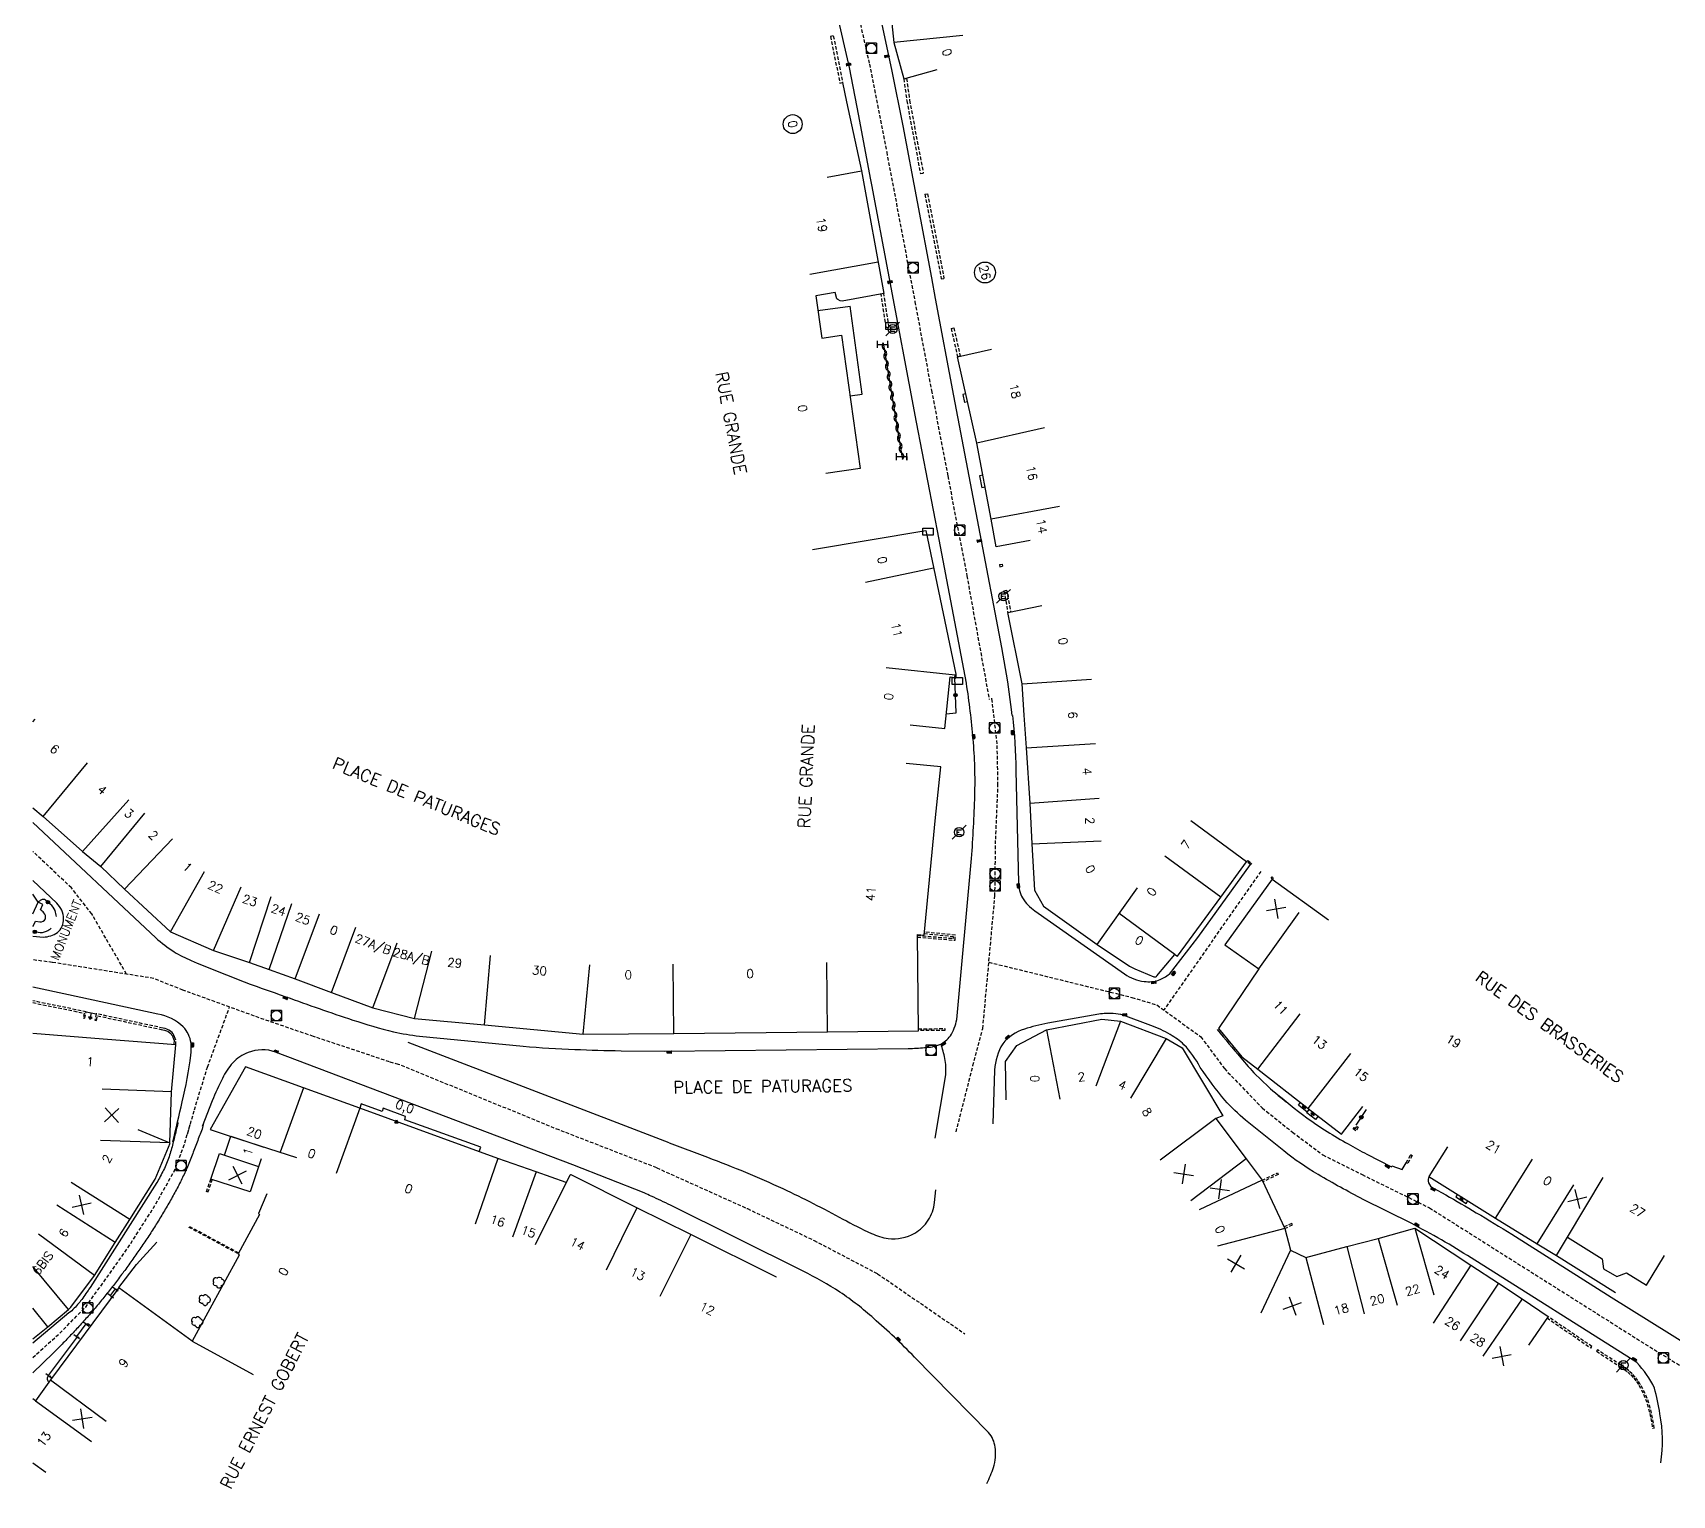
# Model space of a CAD drawing. Header units: millimetres. Extents: x 114000 to 115000, y 122000 to 123000.
# Drawn here: x 114000 to 114236, y 122546.6 to 122757.1 of the extents above; entities that cross this region are included whole.
import ezdxf
from ezdxf.enums import TextEntityAlignment as Align

# ---------------------------------------------------------------- set-up
doc = ezdxf.new("R2010")
doc.units = ezdxf.units.MM
doc.linetypes.add('DASHED', pattern=[0.75, 0.5, -0.25])
doc.layers.get('0').update_dxf_attribs({"linetype": 'CONTINUOUS'})
for name, color, linetype in [('W0001', 6, 'DASHED'), ('W0008', 7, 'CONTINUOUS'), ('W0017', 7, 'CONTINUOUS'), ('W0100', 7, 'CONTINUOUS'), ('W0105', 7, 'CONTINUOUS'), ('W0112', 1, 'DASHED'), ('W0300', 7, 'CONTINUOUS'), ('W0310', 3, 'CONTINUOUS'), ('W0322', 7, 'CONTINUOUS'), ('W0334', 7, 'CONTINUOUS'), ('W0400', 7, 'CONTINUOUS'), ('W0420', 7, 'CONTINUOUS'), ('W0471', 7, 'CONTINUOUS'), ('W0851', 7, 'CONTINUOUS'), ('W0984', 7, 'CONTINUOUS'), ('W0989', 7, 'CONTINUOUS'), ('W0991', 7, 'CONTINUOUS'), ('W1102', 7, 'CONTINUOUS'), ('W1471', 7, 'CONTINUOUS'), ('W1474', 7, 'CONTINUOUS')]:
    doc.layers.add(name, color=color, linetype=linetype)
doc.styles.get("Standard").update_dxf_attribs({"font": 'romans.shx', "width": 0.85})

# ---------------------------------------------------------------- blocks, each defined once
blk = doc.blocks.new('t310o')
at = {"color": 0, "linetype": 'Continuous'}
for centre, start, end in [((-0.5, 0.38), 216.8699, 323.1304), ((0.5, -0.37), 36.8699, 143.1303)]:
    blk.add_arc(centre, 0.625, start, end, dxfattribs=at)
blk = doc.blocks.new('t991o')
at = {"color": 0, "linetype": 'Continuous'}
for p, q in [((-1, 1), (1, -1)), ((-1, -1), (1, 1))]:
    blk.add_line(p, q, dxfattribs=at)
blk = doc.blocks.new('t322o')
at = {"color": 0, "linetype": 'Continuous'}
for radius in [0.25, 0.15]:
    blk.add_circle((0, 0), radius, dxfattribs=at)
blk = doc.blocks.new('T400')
for p, q in [((-0.15, 0.3), (0.15, 0.3)), ((-0.15, -0.25), (-0.15, 0.3)), ((-0.15, 0.15), (0.15, 0.15)), ((-0.15, 0), (0.15, 0)), ((0.15, 0.3), (0.15, -0.25)), ((-0.15, -0.15), (0.15, -0.15)), ((-0.15, -0.25), (-0.15, -0.3)), ((-0.15, -0.3), (0.15, -0.3)), ((0.15, -0.3), (0.15, -0.25))]:
    blk.add_line(p, q)
blk = doc.blocks.new('T420')
for p, q in [((0.75, 0.75), (-0.75, 0.75)), ((-0.75, 0.75), (-0.75, -0.75)), ((0.75, 0.75), (0.75, -0.75)), ((0.75, -0.75), (-0.75, -0.75))]:
    blk.add_line(p, q)
blk.add_ellipse((0, 0), major_axis=(-0.53, 0.53), ratio=1, start_param=3.926991, end_param=10.210176)
blk = doc.blocks.new('T471')
for p, q in [((-0.333334, 0.333334), (-0.333334, -0.333334)), ((-0.333334, 0.333334), (0.333334, 0.333334)), ((-0.333334, 0), (0, 0)), ((0.500001, 0.500001), (1.000002, 1.000002)), ((-0.500001, -0.500001), (-1.000002, -1.000002)), ((-0.333334, -0.333334), (0.333334, -0.333334))]:
    blk.add_line(p, q)
blk.add_ellipse((0, 0), major_axis=(0.471405, 0.471405), ratio=1, start_param=5.4977871438, end_param=11.780972451)
blk = doc.blocks.new('T851')
for p, q in [((-0.25, -0.15), (0, 0.32)), ((0, 0.32), (0.25, -0.15)), ((-0.25, -0.15), (0.25, -0.15))]:
    blk.add_line(p, q)
for major_axis in [(-0.106, 0.106), (-0.0354, 0.0354), (-0.0236, 0.0236)]:
    blk.add_ellipse((0, 0), major_axis=major_axis, ratio=1, start_param=3.926991, end_param=10.210176)
blk = doc.blocks.new('T1471')
at = {"color": 0, "linetype": 'Continuous', "flags": 128}
blk.add_lwpolyline([(-0.75, -0.5), (-0.75, 0.5), (0.75, 0.5), (0.75, -0.5), (-0.75, -0.5)], dxfattribs=at)
blk = doc.blocks.new('t105o')
for p, q in [((-0.5, 0), (0.5, 0)), ((0.5, 0), (0.2, 0.1)), ((0.5, 0), (0.2, -0.1))]:
    blk.add_line(p, q)
blk = doc.blocks.new('T300')
for p, q in [((-0.8, 0.51), (-0.86, 0.34)), ((-0.86, 0.34), (-0.86, 0.17)), ((-0.86, 0.17), (-0.74, 0.06)), ((-0.69, 0.63), (-0.8, 0.51)), ((-0.8, -0.06), (-0.74, 0.06)), ((-0.74, 0.06), (-0.69, 0.11)), ((-0.57, 0.69), (-0.69, 0.63)), ((-0.46, 0.69), (-0.57, 0.69)), ((-0.29, 0.63), (-0.46, 0.69)), ((-0.29, 0.63), (-0.17, 0.74)), ((-0.23, 0.57), (-0.29, 0.63)), ((-0.17, 0.74), (-0.06, 0.8)), ((-0.06, 0.8), (0.06, 0.8)), ((0.06, 0.8), (0.23, 0.74)), ((0.23, 0.74), (0.34, 0.63)), ((0.34, 0.63), (0.4, 0.51)), ((0.46, 0.46), (0.34, 0.46)), ((0.4, 0.51), (0.4, 0.46)), ((0.57, 0.4), (0.46, 0.46)), ((0.57, 0.4), (0.69, 0.29)), ((0.69, 0.29), (0.74, 0.17)), ((0.74, 0.06), (0.69, -0.17)), ((0.74, 0.17), (0.74, 0.06)), ((-0.8, -0.17), (-0.8, -0.06)), ((-0.8, -0.23), (-0.8, -0.17)), ((-0.74, -0.34), (-0.8, -0.23)), ((-0.69, -0.4), (-0.74, -0.34)), ((-0.51, -0.46), (-0.69, -0.4)), ((-0.4, -0.46), (-0.51, -0.46)), ((-0.4, -0.46), (-0.34, -0.46)), ((-0.34, -0.46), (-0.34, -0.4)), ((-0.34, -0.51), (-0.34, -0.46)), ((-0.29, -0.63), (-0.34, -0.51)), ((-0.17, -0.74), (-0.29, -0.63)), ((-0.06, -0.8), (-0.17, -0.74)), ((0.06, -0.8), (-0.06, -0.8)), ((0.17, -0.74), (0.06, -0.8)), ((0.23, -0.69), (0.17, -0.74)), ((0.29, -0.46), (0.23, -0.46)), ((0.29, -0.63), (0.23, -0.69)), ((0.46, -0.4), (0.29, -0.46)), ((0.34, -0.51), (0.29, -0.63)), ((0.34, -0.51), (0.34, -0.46)), ((0.57, -0.34), (0.46, -0.4)), ((0.63, -0.29), (0.57, -0.34)), ((0.69, -0.17), (0.63, -0.29))]:
    blk.add_line(p, q)
blk = doc.blocks.new('T1474')
at = {"color": 0, "linetype": 'Continuous', "flags": 128}
for points in [[(-0.75, -0.5), (-0.75, 0.5)], [(-0.75, 0), (0.75, 0)], [(0.75, 0), (0.75, -0.5), (0.75, 0.5)]]:
    blk.add_lwpolyline(points, dxfattribs=at)

msp = doc.modelspace()

# ---------------------------------------------------------------- linework, layer by layer
at = {"layer": 'W0001'}
for points in [[(114040.85, 122874.63), (114060.11, 122856.7), (114068.27, 122845.36), (114076.05, 122834.36), (114085.55, 122820.77), (114091.83, 122811.29), (114099.29, 122799.29), (114103.56, 122792.28), (114109.82, 122781.55), (114112.35, 122776.67), (114114.82, 122771.58), (114116.65, 122767.07), (114118.63, 122760.5), (114120.44, 122752.58), (114122.92, 122739.91), (114124.73, 122730.32), (114126.98, 122718.37), (114129.37, 122705.61), (114131.71, 122693.3), (114134.46, 122678.94), (114137.67, 122661.15)], [(114132.92, 122598.9), (114135.34, 122608.44), (114136.76, 122613.78), (114138.5, 122632.85), (114138.61, 122641.02), (114138.94, 122648.76), (114138.83, 122654.75), (114138.07, 122661.29), (114138.06, 122661.3)], [(114013.5, 122621.6), (114008.49, 122630.27), (114005.55, 122634.03), (114000, 122639.26)], [(114176.77, 122636.38), (114162.83, 122616.44)], [(114089.81, 122593.73), (114075.77, 122599.17), (114052.66, 122608.61), (114051.34, 122608.97), (114040.39, 122612.64), (114034.01, 122614.81), (114021.62, 122619.29), (114017.41, 122620.98), (114002.81, 122623.29), (114000, 122623.66)], [(114137.63, 122623.32), (114158.23, 122618.25), (114161.83, 122617.16), (114168.15, 122612.58), (114171.53, 122608.01), (114174.14, 122605.28), (114176.98, 122602.34), (114181.34, 122598.86), (114185.7, 122595.59), (114191.36, 122592.76), (114201.06, 122587.96), (114232.13, 122568.35), (114245.75, 122559.96), (114269.07, 122546.23)], [(114022.28, 122598.57), (114023.26, 122602.07), (114025.15, 122608.21), (114028.32, 122616.87)], [(114089.81, 122593.73), (114102.87, 122587.85), (114112.46, 122583.28), (114121.61, 122578.48), (114134.17, 122569.84)]]:
    msp.add_lwpolyline(points, dxfattribs=at)
at = {"layer": 'W0001', "flags": 128}
msp.add_lwpolyline([(114000, 122566.41), (114003.91, 122569.94), (114007.62, 122573.69), (114013.55, 122582), (114017.4, 122587.98), (114020.4, 122593.32), (114021.81, 122597.03), (114022.7, 122600.1)], dxfattribs=at)
at = {"layer": 'W0008'}
for points in [[(114115.71, 122760), (114117.5, 122752.1), (114118.87, 122745.13), (114120.55, 122736.16), (114120.74, 122735.22), (114123.1, 122722.72), (114127.17, 122701.05), (114130.42, 122684.14), (114134.36, 122663.46)], [(114140.98, 122658.84), (114140.91, 122659.67), (114140.37, 122663.65), (114139.49, 122668.63), (114136.17, 122685.98), (114132.57, 122704.84), (114129.94, 122718.85), (114129.4, 122721.83), (114125.29, 122743.68), (114123.7, 122751.57), (114122.22, 122758.52)], [(114091.6, 122597.34), (114054.06, 122611.75)]]:
    msp.add_lwpolyline(points, dxfattribs=at)
at = {"layer": 'W0008', "flags": 128}
for points in [[(114090.88, 122610.5), (114126.03, 122610.9, 0.0192), (114128.38, 122611.02, 0.0829), (114130.57, 122611.48, 0.1311), (114132.09, 122612.71, 0.0935), (114133, 122615.07), (114135.15, 122638.25, 0.0096), (114135.61, 122647.3, 0.0136), (114135.61, 122651.4, 0.0216), (114134.95, 122659.43, 0.016117), (114134.39, 122663.44, 0.016117)], [(114141.03, 122658.84, -0.021857), (114141.53, 122650.91), (114141.9, 122634.75, 0.1219), (114142.46, 122632.56, 0.1096), (114144.27, 122630.72), (114157.15, 122621.63, 0.1248), (114160, 122620.55, 0.1133), (114162.07, 122620.73, 0.0637), (114163.62, 122621.61), (114167.7, 122626.86), (114175.3, 122637.36)], [(114000, 122643.43), (114017.71, 122626.82, 0.0371), (114020.34, 122624.8, 0.0348), (114022.82, 122623.55, 0.0179), (114036.45, 122618.34, 0.0074), (114046.05, 122615, 0.0222), (114051.93, 122613.32, 0.0319), (114055.66, 122612.69), (114070.59, 122611.23, 0.0149), (114078.03, 122610.76, 0.0035), (114084.68, 122610.57), (114090.88, 122610.5)], [(114000, 122627.05), (114001.53, 122626.93, 0.1308), (114003.55, 122627.58, 0.216), (114004.44, 122629.58, 0.2035), (114003.45, 122631.8), (114000, 122635.08, 0.0404)], [(114020.16, 122597.46, 0.001448), (114021.51, 122603.21, 0.0304), (114022.75, 122609.95, 0.0611), (114022.78, 122611.67, 0.1499), (114021.65, 122614.03, 0.1521), (114018.02, 122615.84), (114005.13, 122618.6), (114000, 122619.71, -0.0157)], [(114234.35, 122551.27), (114234.35, 122551.27, 0.089977), (114234.21, 122558.31, -0.006), (114234.21, 122558.31, 0.039839), (114233.44, 122562.03, 0.0857), (114230.89, 122565.7), (114207.08, 122580.75, 0.0092), (114202.79, 122583.36, 0.0091), (114198.41, 122585.74), (114191.5, 122589.19, -0.0131), (114185.03, 122592.76, -0.0356), (114180.07, 122596.16), (114174.59, 122600.6, -0.0417), (114171.61, 122603.47, -0.028), (114168.05, 122608.18, 0.0665), (114165.72, 122611.44, 0.0601), (114163.75, 122612.9, 0.0443), (114160.96, 122614.21), (114156.97, 122615.68, 0.0781), (114155.52, 122615.93, 0.0274), (114153.45, 122615.86), (114146.1, 122614.53, 0.0413), (114142.74, 122613.68, 0.1436), (114139.62, 122611.58, 0.1158), (114138.43, 122607.8), (114138.2, 122600.07)], [(114129.91, 122597.97), (114131.42, 122607.13, 0.0669), (114131.3, 122609.47, 0.028274), (114130.74, 122611.56)], [(114170.5, 122613.61, 0.0004), (114173.89, 122609.57, 0.0164), (114176.06, 122607.12, 0.0288), (114180.42, 122603.23)], [(114088.02, 122590.11), (114077.76, 122594.17), (114034.94, 122610.39, 0.1788), (114030.99, 122610.31, 0.1139), (114028.79, 122608.85, 0.069), (114027.31, 122606.6, 0.0264), (114025.84, 122603.37), (114024.4, 122599.68)], [(114178.67, 122604.71, 0.0174), (114183.4, 122600.93, 0.0263), (114189.35, 122597.16, 0.0124), (114192.02, 122595.69), (114195.57, 122593.87), (114195.65, 122594), (114197.11, 122593.48), (114197.7, 122594.46)], [(114091.6, 122597.34), (114097.13, 122595.24, -0.0186), (114107.98, 122590.74, -0.0118), (114116.63, 122586.36, 0.0224), (114120.73, 122584.29, 0.0699), (114123.14, 122583.55, 0.1624), (114126.95, 122584.33, 0.1151), (114128.9, 122586.18, 0.124), (114129.82, 122588.75), (114129.98, 122590.54)], [(114200.99, 122592.49, 0.1318), (114200.91, 122591.57, 0.1846), (114201.65, 122590.78), (114203.41, 122589.82, -0.0099), (114207.79, 122587.27, -0.0065), (114212.92, 122584.16), (114227.23, 122575.1), (114238.56, 122568.08), (114247.95, 122562.16), (114255.91, 122557.8), (114272.31, 122547.98, -0.0333), (114277.18, 122544.46, -0.0353)], [(114137.35, 122548.29, 0.034091), (114138.29, 122550.59, 0.1082), (114138.52, 122553.54, 0.1546), (114137.6, 122555.61), (114126.93, 122566.49, 0.0194), (114121.05, 122572.06, 0.0336), (114116.19, 122575.84, 0.0247), (114110.9, 122578.84), (114091.8, 122588.35, 0.005), (114089.04, 122589.65, 0.001867), (114088.02, 122590.11)]]:
    msp.add_lwpolyline(points, format="xyb", dxfattribs=at)
for points in [[(114020.9, 122600.23), (114020.88, 122600.17), (114020.83, 122599.92), (114020.77, 122599.67), (114020.71, 122599.42), (114020.65, 122599.17), (114020.59, 122598.92), (114020.53, 122598.68), (114020.47, 122598.43), (114020.41, 122598.18), (114020.35, 122597.93), (114020.28, 122597.68), (114020.22, 122597.45), (114020.16, 122597.21), (114020.1, 122596.97), (114020.04, 122596.74), (114019.97, 122596.5), (114019.91, 122596.26), (114019.84, 122596.03), (114019.77, 122595.79), (114019.7, 122595.56), (114019.62, 122595.33), (114019.54, 122595.09), (114019.45, 122594.85), (114019.35, 122594.61), (114019.25, 122594.36), (114019.15, 122594.12), (114019.04, 122593.89), (114018.94, 122593.65), (114018.82, 122593.41), (114018.71, 122593.18), (114018.6, 122592.94), (114018.48, 122592.71), (114018.36, 122592.48), (114018.24, 122592.26), (114018.12, 122592.03), (114017.99, 122591.81), (114017.86, 122591.59), (114008.24, 122576.51), (114008.09, 122576.28), (114007.95, 122576.06), (114007.8, 122575.85), (114007.65, 122575.63), (114007.5, 122575.41), (114007.35, 122575.2), (114007.19, 122574.99), (114007.04, 122574.78), (114006.89, 122574.59), (114006.75, 122574.4), (114006.6, 122574.22), (114006.45, 122574.04), (114006.3, 122573.86), (114006.14, 122573.69), (114005.96, 122573.51), (114005.78, 122573.33), (114005.6, 122573.16), (114005.41, 122573), (114005.21, 122572.84), (114000, 122568.49)], [(114024.51, 122599.97), (114024.36, 122599.3), (114024.27, 122599.06), (114024.18, 122598.83), (114024.1, 122598.59), (114024.01, 122598.36), (114023.92, 122598.12), (114023.83, 122597.89), (114023.74, 122597.65), (114023.65, 122597.42), (114023.56, 122597.19), (114023.47, 122596.95), (114023.38, 122596.72), (114023.29, 122596.48), (114023.2, 122596.24), (114023.11, 122596), (114023.02, 122595.77), (114022.92, 122595.53), (114022.83, 122595.29), (114022.74, 122595.05), (114022.64, 122594.81), (114022.55, 122594.58), (114022.45, 122594.34), (114022.35, 122594.11), (114022.25, 122593.87), (114022.16, 122593.65), (114022.06, 122593.43), (114021.97, 122593.21), (114021.87, 122592.99), (114021.77, 122592.78), (114021.67, 122592.56), (114021.57, 122592.34), (114021.46, 122592.13), (114021.36, 122591.91), (114021.25, 122591.7), (114021.14, 122591.47), (114021.03, 122591.25), (114020.91, 122591.03), (114020.79, 122590.81), (114020.68, 122590.59), (114020.56, 122590.37), (114020.44, 122590.15), (114020.32, 122589.94), (114020.2, 122589.72), (114020.08, 122589.5), (114019.95, 122589.28), (114019.83, 122589.07), (114019.71, 122588.85), (114019.58, 122588.63), (114019.46, 122588.42), (114019.33, 122588.2), (114019.2, 122587.98), (114019.08, 122587.77), (114018.95, 122587.55), (114018.82, 122587.34), (114018.69, 122587.12), (114018.57, 122586.9), (114018.44, 122586.69), (114018.31, 122586.47), (114018.18, 122586.26), (114018.04, 122586.05), (114017.91, 122585.83), (114017.78, 122585.62), (114017.65, 122585.41), (114017.51, 122585.2), (114017.38, 122584.98), (114017.24, 122584.77), (114017.1, 122584.56), (114016.97, 122584.35), (114016.83, 122584.14), (114016.69, 122583.93), (114016.55, 122583.72), (114016.41, 122583.51), (114016.27, 122583.3), (114016.13, 122583.09), (114015.99, 122582.88), (114015.85, 122582.67), (114015.71, 122582.46), (114015.57, 122582.25), (114015.42, 122582.04), (114015.28, 122581.84), (114015.14, 122581.63), (114014.99, 122581.42), (114014.85, 122581.21), (114014.7, 122581.01), (114014.56, 122580.8), (114014.41, 122580.6), (114014.27, 122580.39), (114014.12, 122580.18), (114013.97, 122579.98), (114013.83, 122579.77), (114013.68, 122579.57), (114013.53, 122579.37), (114013.38, 122579.16), (114013.23, 122578.96), (114013.08, 122578.76), (114012.94, 122578.56), (114012.79, 122578.36), (114012.64, 122578.17), (114012.49, 122577.97), (114012.35, 122577.77), (114012.2, 122577.58), (114012.05, 122577.38), (114011.9, 122577.18), (114011.75, 122576.99), (114011.6, 122576.79), (114011.44, 122576.6), (114011.29, 122576.41), (114011.14, 122576.21), (114010.99, 122576.02), (114010.83, 122575.82), (114010.68, 122575.63), (114010.53, 122575.44), (114010.37, 122575.25), (114010.22, 122575.05), (114010.06, 122574.86), (114009.91, 122574.67), (114009.75, 122574.48), (114009.6, 122574.29), (114009.44, 122574.1), (114009.28, 122573.91), (114009.12, 122573.72), (114008.96, 122573.53), (114008.8, 122573.34), (114008.64, 122573.15), (114008.48, 122572.96), (114008.31, 122572.77), (114008.15, 122572.58), (114007.99, 122572.39), (114007.82, 122572.2), (114007.65, 122572.02), (114007.49, 122571.83), (114007.32, 122571.65), (114007.15, 122571.46), (114006.98, 122571.27), (114006.81, 122571.09), (114006.64, 122570.91), (114006.47, 122570.72), (114006.3, 122570.54), (114006.13, 122570.35), (114005.96, 122570.17), (114005.79, 122569.99), (114005.62, 122569.8), (114005.44, 122569.62), (114005.27, 122569.43), (114005.09, 122569.25), (114004.92, 122569.06), (114004.74, 122568.88), (114004.56, 122568.7), (114004.39, 122568.52), (114004.21, 122568.33), (114004.03, 122568.15), (114003.85, 122567.97), (114003.67, 122567.79), (114003.49, 122567.61), (114003.32, 122567.43), (114003.14, 122567.25), (114002.95, 122567.07), (114000, 122564.21)]]:
    msp.add_lwpolyline(points, dxfattribs=at)
at = {"layer": 'W0017', "flags": 128}
msp.add_lwpolyline([(114012.38, 122576.48), (114014.91, 122579.82), (114017.85, 122583.02)], dxfattribs=at)
at = {"layer": 'W0100'}
msp.add_line((114007.69, 122616.18), (114009.14, 122615.9), dxfattribs=at)
for points in [[(114135.07, 122792.07), (114130.08, 122792.38), (114128.61, 122768.33), (114120.49, 122768.1), (114120.95, 122767.02), (114122.54, 122761.37), (114122.72, 122761.05), (114123, 122760.77), (114123.49, 122760.25), (114123.95, 122755.68), (114125.39, 122750.45), (114130.21, 122751.78)], [(114114.37, 122736.32), (114119.29, 122737.22), (114122.51, 122719.55), (114116.52, 122718.45), (114116.21, 122718.48), (114115.89, 122718.68), (114115.75, 122718.81), (114115.49, 122719.69), (114112.74, 122719.2), (114113.58, 122713.15), (114116.42, 122713.55), (114119.1, 122694.35), (114114.15, 122693.66)], [(114143.59, 122683.99), (114138.67, 122683.1), (114137.95, 122687.06), (114135.88, 122698.03), (114133.12, 122710.44), (114137.99, 122711.53)], [(114112.26, 122682.7), (114128.54, 122685.46), (114132.86, 122664.79), (114132.87, 122664.42), (114132.8, 122664.12)], [(114142.69, 122658.88), (114142.41, 122663.36), (114140.36, 122673.66), (114145.26, 122674.64)], [(114008.41, 122616.04), (114008.22, 122615.12), (114008.55, 122615.34), (114008, 122615.46), (114008.22, 122615.12)], [(114140.11, 122603.5), (114140.03, 122609.04), (114141.64, 122611.32), (114145.94, 122613.58), (114153.87, 122615.11), (114156.57, 122614.83), (114163.15, 122612.35), (114165.46, 122610.98), (114171.32, 122601.23), (114170.3, 122600.83), (114174.66, 122595), (114176.97, 122591.94), (114180.24, 122584.98), (114181.05, 122581.87), (114183.25, 122580.83), (114189.15, 122582.39), (114193.67, 122583.56), (114198.94, 122585.06), (114207.03, 122579.73), (114211.01, 122577.14), (114214.41, 122574.88), (114218.12, 122572.32), (114215.29, 122568.2)], [(114183.44, 122601.73), (114182.21, 122602.74), (114182.51, 122603.13)], [(114182.82, 122602.24), (114183.14, 122602.64), (114182.74, 122602.6), (114183.19, 122602.25), (114183.14, 122602.64)], [(114185.03, 122601.18), (114184.64, 122600.66), (114183.38, 122601.63), (114183.44, 122601.73), (114183.77, 122602.16)], [(114184.01, 122601.15), (114184.4, 122601.67), (114184, 122601.61), (114184.46, 122601.27), (114184.4, 122601.67)], [(114205.07, 122589.93), (114204.83, 122589.54), (114206.33, 122588.58), (114206.58, 122588.99)], [(114205.58, 122589.06), (114205.83, 122589.46), (114205.44, 122589.37), (114205.92, 122589.07), (114205.83, 122589.46)]]:
    msp.add_lwpolyline(points, dxfattribs=at)
at = {"layer": 'W0100', "flags": 128}
for points in [[(114126.3, 122657.46), (114131.28, 122656.95), (114132.04, 122664.39), (114132.71, 122664.31), (114132.79, 122664.64)], [(114092.29, 122613.05), (114114.41, 122613.29), (114127.49, 122613.45), (114127.35, 122627.32), (114128.34, 122627.22), (114129.96, 122644.15), (114130.71, 122651.43), (114125.73, 122651.91)], [(114000, 122645.54), (114001.48, 122644.31), (114007.15, 122639.25), (114009.79, 122637.07), (114013.18, 122633.83), (114019.8, 122627.69), (114026, 122624.99), (114031.19, 122623.28), (114034.05, 122622.29), (114037.78, 122620.91), (114043, 122618.97), (114048.97, 122616.75), (114054.95, 122615.21), (114065.04, 122614.32), (114079.24, 122612.98), (114092.29, 122613.05)], [(114178.4, 122635.27), (114171.59, 122625.84), (114176.47, 122622.35), (114170.69, 122613.8), (114174.06, 122609.68), (114176.36, 122607.93), (114183.61, 122602.28), (114188.41, 122598.57), (114191.47, 122602.53)], [(114019.72, 122597.32), (114019.99, 122604.67), (114020.57, 122611.42), (114010.15, 122612.22), (114000, 122613.04)], [(114000, 122569.1), (114002.17, 122570.84), (114005.16, 122573.33), (114005.49, 122573.65), (114008.88, 122578.25), (114011.87, 122582.97), (114013.99, 122586.27), (114017.62, 122592.07), (114019.77, 122597.28), (114015.15, 122599.19)], [(114032.86, 122595), (114031.3, 122590.25), (114025.63, 122592.11), (114026.86, 122595.81), (114027.61, 122595.56), (114028.51, 122598.28), (114033.25, 122596.7)], [(114203.63, 122596.73), (114200.98, 122592.48), (114210.58, 122586.49), (114216.57, 122582.77), (114219.34, 122581.11), (114220.92, 122583.74), (114225.91, 122580.62), (114226.1, 122579.17), (114228.03, 122578.07), (114229.43, 122578.6), (114232.29, 122576.85), (114234.88, 122581.12)], [(114033.69, 122589.98), (114032.48, 122587.13), (114032.64, 122587.03), (114029.56, 122581.34), (114029.71, 122581.16), (114022.93, 122568.76), (114012.39, 122576.44), (114002.55, 122563.23), (114000.37, 122560.21), (114000, 122560.49)], [(114107.08, 122578.01), (114107.08, 122578.01), (114094.72, 122584.14), (114086.97, 122587.98), (114084.75, 122583.5)], [(114011.2, 122575.33), (114011.89, 122576.32)], [(114002.28, 122562.92), (114002.12, 122563.24), (114002.14, 122563.55), (114002.26, 122563.84), (114006.31, 122569.22), (114006.32, 122569.44), (114007.69, 122571.26), (114007.93, 122571.32), (114008.29, 122571.01)]]:
    msp.add_lwpolyline(points, dxfattribs=at)
for points in [[(114142.68, 122658.87), (114142.98, 122654.18), (114143.55, 122646.2), (114143.81, 122640.37), (114144.18, 122633.68), (114145.49, 122631.36), (114153.23, 122625.85), (114157.89, 122622.75), (114158.62, 122622.38), (114161.38, 122621.23, 0.1057), (114161.65, 122621.23, 0.1433), (114161.82, 122621.34), (114164.41, 122624.45), (114164.79, 122624.18), (114171.04, 122632.69), (114174.74, 122637.75)], [(114086.97, 122587.98), (114077.5, 122592.74, 0.186), (114077.33, 122592.68, 0.0519), (114077.29, 122592.6), (114076.8, 122591.6), (114072.45, 122593.16), (114066.96, 122595.07), (114047.08, 122602.32), (114038.96, 122605.23), (114030.63, 122608.25), (114025.55, 122599.22), (114028.43, 122598.3)]]:
    msp.add_lwpolyline(points, format="xyb", dxfattribs=at)
at = {"layer": 'W0100'}
msp.add_lwpolyline([(114000, 122628.52), (114000.04, 122628.5), (114000.39, 122629.24), (114001.03, 122629.14, 0.3083), (114001.82, 122629.56, 0.2564), (114001.58, 122630.43, 0.0577), (114001.12, 122630.87), (114001.43, 122631.64), (114000.77, 122631.95), (114000, 122633.1)], format="xyb", dxfattribs=at)
at = {"layer": 'W0105'}
for p, q in [((114113.03, 122717.1), (114117.66, 122717.74)), ((114117.64, 122704.82), (114119.4, 122705.07)), ((114134.3, 122705.14), (114133.86, 122705.04)), ((114134.56, 122703.97), (114134.12, 122703.87)), ((114136.75, 122693.41), (114136.27, 122693.32)), ((114137.08, 122691.7), (114136.63, 122691.61))]:
    msp.add_line(p, q, dxfattribs=at)
for points in [[(114116.57, 122749.92), (114117.16, 122747.12), (114119.29, 122737.21)], [(114119.4, 122705.07), (114117.66, 122717.74)], [(114133.86, 122705.04), (114134.12, 122703.87)], [(114136.27, 122693.32), (114136.63, 122691.61)]]:
    msp.add_lwpolyline(points, dxfattribs=at)
at = {"layer": 'W0112'}
for p, q in [((114115.24, 122756.63), (114114.84, 122756.55)), ((114116.18, 122749.84), (114116.57, 122749.92)), ((114125.39, 122750.45), (114125.79, 122750.51)), ((114127.78, 122736.82), (114128.18, 122736.89)), ((114128.4, 122733.84), (114128.79, 122733.91)), ((114130.77, 122721.66), (114131.16, 122721.74)), ((114122.86, 122714.66), (114123.26, 122714.72)), ((114132.2, 122714.53), (114132.59, 122714.62)), ((114133.51, 122710.53), (114133.12, 122710.44)), ((114139.16, 122680.55), (114139.56, 122680.62)), ((114139.22, 122680.24), (114139.61, 122680.31)), ((114139.8, 122676.78), (114140.19, 122676.85))]:
    msp.add_line(p, q, dxfattribs=at)
for points in [[(114114.84, 122756.55), (114116.18, 122749.84)], [(114115.24, 122756.63), (114116.57, 122749.92)], [(114125.39, 122750.45), (114125.81, 122747.29), (114127.78, 122736.82)], [(114125.79, 122750.51), (114126.21, 122747.36), (114128.18, 122736.89)], [(114128.4, 122733.84), (114130.77, 122721.66)], [(114128.79, 122733.91), (114131.16, 122721.74)], [(114122.86, 122714.66), (114122.11, 122719.48)], [(114123.26, 122714.72), (114122.51, 122719.54)], [(114132.2, 122714.53), (114133.12, 122710.44)], [(114132.59, 122714.62), (114133.51, 122710.53)], [(114139.16, 122680.55), (114139.22, 122680.24)], [(114139.56, 122680.62), (114139.61, 122680.31)], [(114139.8, 122676.78), (114140.36, 122673.66)], [(114140.19, 122676.85), (114140.75, 122673.74)], [(114127.35, 122627.18), (114132.54, 122626.74), (114132.55, 122626.99), (114128.36, 122627.39)], [(114127.36, 122626.93), (114132.77, 122626.47), (114132.81, 122627.21), (114128.38, 122627.64)], [(114000, 122617.5), (114007.39, 122615.99), (114007.26, 122615.32), (114007.5, 122615.27), (114007.69, 122616.18), (114000, 122617.76)], [(114020.57, 122611.42), (114020.58, 122612.11), (114020.5, 122612.35), (114020.41, 122612.59), (114020.31, 122612.81), (114020.19, 122613.02), (114020.04, 122613.21), (114019.83, 122613.4), (114019.59, 122613.55), (114019.32, 122613.67), (114019.04, 122613.76), (114018.75, 122613.84), (114009.14, 122615.9), (114008.93, 122614.97), (114009.17, 122614.92), (114009.33, 122615.6), (114018.7, 122613.59), (114018.97, 122613.52), (114019.23, 122613.44), (114019.47, 122613.33), (114019.68, 122613.2), (114019.86, 122613.04), (114019.98, 122612.88), (114020.09, 122612.7), (114020.18, 122612.49), (114020.26, 122612.27), (114020.33, 122612.07), (114020.32, 122611.44)], [(114127.48, 122613.74), (114131.29, 122613.76), (114131.3, 122613.51), (114127.49, 122613.49)], [(114176.97, 122591.94), (114179.17, 122593), (114179.28, 122592.78), (114177.08, 122591.71)], [(114180.24, 122584.98), (114181.34, 122585.51), (114181.24, 122585.73), (114180.13, 122585.21)], [(114217.98, 122572.12), (114224.3, 122567.79), (114224.45, 122568), (114218.12, 122572.32)], [(114233.42, 122556.22), (114233.31, 122556.96), (114233.18, 122557.69), (114233.03, 122558.41), (114232.85, 122559.13), (114232.64, 122559.84), (114232.39, 122560.54), (114232.11, 122561.23), (114231.78, 122561.9), (114231.41, 122562.56), (114231.06, 122563.1), (114230.66, 122563.61), (114230.23, 122564.09), (114229.76, 122564.53), (114229.25, 122564.91), (114225.25, 122567.53), (114225.12, 122567.32), (114229.11, 122564.7), (114229.6, 122564.34), (114230.06, 122563.92), (114230.47, 122563.45), (114230.85, 122562.95), (114231.2, 122562.43), (114231.56, 122561.79), (114231.88, 122561.13), (114232.16, 122560.45), (114232.4, 122559.76), (114232.61, 122559.06), (114232.78, 122558.35), (114232.93, 122557.64), (114233.06, 122556.92), (114233.17, 122556.19), (114233.17, 122556.18)]]:
    msp.add_lwpolyline(points, dxfattribs=at)
for points in [[(114175.3, 122637.36), (114174.74, 122637.75), (114174.89, 122637.95), (114175.44, 122637.57)], [(114178.4, 122635.27), (114178.25, 122635.4), (114178.41, 122635.59), (114178.57, 122635.46)], [(114190.81, 122599.56), (114190.48, 122599.05), (114190.07, 122599.32), (114190.21, 122599.53), (114190.41, 122599.4), (114190.6, 122599.69)], [(114198.56, 122595.5), (114197.92, 122594.34), (114197.7, 122594.46), (114198.34, 122595.62)]]:
    msp.add_lwpolyline(points, close=True, dxfattribs=at)
at = {"layer": 'W0112', "flags": 128}
for points in [[(114025.81, 122592.05), (114025.17, 122590.15), (114024.99, 122590.21), (114025.63, 122592.11)], [(114022.57, 122585.3), (114029.64, 122581.49), (114029.57, 122581.35), (114022.49, 122585.16)]]:
    msp.add_lwpolyline(points, close=True, dxfattribs=at)
at = {"layer": 'W0310'}
msp.add_line((114122.41, 122712.44), (114125.17, 122695.87), dxfattribs=at)
at = {"layer": 'W0322', "flags": 128}
for points in [[(114131.5, 122659.07), (114132.93, 122659.2), (114132.71, 122664.31)], [(114190.49, 122599.87), (114191.98, 122602.13)]]:
    msp.add_lwpolyline(points, dxfattribs=at)
for points in [[(114003.4, 122629.89, 0.0558), (114003.2, 122630.75, 0.124), (114002.52, 122631.68), (114001.84, 122632.25, 0.281), (114001.16, 122632.27, 0.101545), (114000.78, 122631.94)], [(114000, 122627.73), (114000.77, 122627.62, 0.1423), (114001.96, 122627.78, 0.0499), (114002.66, 122628.21)]]:
    msp.add_lwpolyline(points, format="xyb", dxfattribs=at)
at = {"layer": 'W0334', "flags": 128}
for points in [[(114064.24, 122596.06), (114064.48, 122596.72), (114053.54, 122600.65), (114053.67, 122601.11), (114050.46, 122602.29), (114050.31, 122601.84), (114047.29, 122602.94), (114047.07, 122602.32)], [(114219.34, 122581.11), (114227.85, 122575.77)]]:
    msp.add_lwpolyline(points, dxfattribs=at)
at = {"layer": 'W1102'}
for p, q in [((114133.9, 122756.69), (114123.95, 122755.68)), ((114111.84, 122722.34), (114121.68, 122724.13)), ((114145.64, 122700.22), (114135.88, 122698.04)), ((114147.78, 122688.92), (114137.95, 122687.07)), ((114119.88, 122678.02), (114129.67, 122680.07)), ((114132.79, 122664.64), (114122.85, 122665.67)), ((114152.39, 122663.99), (114142.41, 122663.35)), ((114000, 122657.9), (114000.32, 122658.28)), ((114142.98, 122654.18), (114152.96, 122654.81)), ((114001.48, 122644.31), (114007.88, 122652)), ((114007.15, 122639.25), (114013.81, 122646.71)), ((114143.55, 122646.2), (114153.52, 122646.91)), ((114009.79, 122637.07), (114016.15, 122644.79)), ((114174.74, 122637.75), (114166.68, 122643.66)), ((114013.18, 122633.83), (114020.09, 122641.06)), ((114143.81, 122640.37), (114153.8, 122640.81)), ((114171.04, 122632.69), (114162.97, 122638.6)), ((114019.8, 122627.69), (114024.74, 122636.38)), ((114178.4, 122635.27), (114186.51, 122629.42)), ((114026, 122624.99), (114029.99, 122634.15)), ((114031.19, 122623.28), (114034.32, 122632.78)), ((114153.23, 122625.85), (114159.03, 122634)), ((114000, 122630.3), (114000.77, 122631.95)), ((114034.05, 122622.29), (114037.3, 122631.75)), ((114037.78, 122620.91), (114041.25, 122630.29)), ((114164.41, 122624.45), (114156.41, 122630.32)), ((114176.47, 122622.35), (114182.29, 122630.48)), ((114043, 122618.97), (114046.48, 122628.35)), ((114048.97, 122616.75), (114052.47, 122626.11)), ((114054.95, 122615.21), (114057.44, 122624.89)), ((114065.04, 122614.32), (114065.91, 122624.29)), ((114114.41, 122613.29), (114114.3, 122623.28)), ((114079.24, 122612.98), (114080.18, 122622.94)), ((114092.29, 122613.05), (114092.18, 122623.05)), ((114156.57, 122614.83), (114153.04, 122605.47)), ((114176.36, 122607.93), (114182.42, 122615.89)), ((114145.94, 122613.58), (114147.86, 122603.61)), ((114163.15, 122612.35), (114158.03, 122603.76)), ((114183.61, 122602.28), (114189.76, 122610.17)), ((114019.99, 122604.67), (114009.99, 122605.03)), ((114038.96, 122605.23), (114035.63, 122595.96)), ((114047.08, 122602.32), (114043.66, 122592.92)), ((114170.3, 122600.83), (114162.29, 122594.85)), ((114019.72, 122597.32), (114009.73, 122597.68)), ((114028.43, 122598.3), (114037.94, 122595.21)), ((114066.96, 122595.07), (114063.68, 122585.63)), ((114174.66, 122595), (114166.68, 122588.97)), ((114210.58, 122586.49), (114215.88, 122594.97)), ((114072.45, 122593.16), (114069.06, 122583.75)), ((114076.8, 122591.6), (114072.32, 122582.66)), ((114176.97, 122591.94), (114167.92, 122587.69)), ((114216.57, 122582.77), (114221.84, 122591.27)), ((114220.92, 122583.74), (114226.07, 122592.31)), ((114084.75, 122583.5), (114082.53, 122579.02)), ((114094.72, 122584.14), (114090.25, 122575.2)), ((114180.24, 122584.98), (114170.56, 122582.47)), ((114193.67, 122583.56), (114196.4, 122573.94)), ((114198.94, 122585.06), (114201.67, 122575.44)), ((114181.05, 122581.87), (114176.79, 122572.82)), ((114183.25, 122580.83), (114185.8, 122571.16)), ((114189.15, 122582.39), (114191.65, 122572.71)), ((114207.03, 122579.73), (114201.57, 122571.36)), ((114211.01, 122577.14), (114205.48, 122568.81)), ((114214.41, 122574.88), (114208.74, 122566.64))]:
    msp.add_line(p, q, dxfattribs=at)
at = {"layer": 'W1102', "flags": 128}
for points in [[(114027.61, 122595.56), (114032.51, 122593.93)], [(114013.99, 122586.27), (114005.51, 122591.59)], [(114011.87, 122582.97), (114003.45, 122588.36)], [(114008.88, 122578.25), (114000.83, 122584.18)], [(114005.16, 122573.33), (114000, 122579.54)], [(114002.17, 122570.84), (114000, 122573.55)], [(114022.93, 122568.76), (114031.71, 122563.97)], [(114002.55, 122563.23), (114010.57, 122557.26)], [(114000.37, 122560.21), (114008.47, 122554.36)], [(114000, 122551.25), (114001.89, 122549.93)]]:
    msp.add_lwpolyline(points, dxfattribs=at)
at = {"layer": 'W1102'}
for centre, radius in [((114109.39, 122743.94), 1.36), ((114137.07, 122722.58), 1.51)]:
    msp.add_circle(centre, radius, dxfattribs=at)

# ---------------------------------------------------------------- block references
at = {"layer": 'W0105'}
for p, rotation in [((114011.89, 122576.32), 326.0107038687583), ((114011.2, 122575.33), 323.7843553692811), ((114007.69, 122571.26), 321.8778576519385), ((114006.32, 122569.44), 324.1032056650207), ((114002.26, 122563.84), 323.3172317974534)]:
    msp.add_blockref('t105o', p, dxfattribs=dict(at, rotation=rotation))
at = {"layer": 'W0300'}
for p in [(114026.82, 122577.21), (114024.81, 122574.68), (114023.73, 122571.51)]:
    msp.add_blockref('T300', p, dxfattribs=at)
at = {"layer": 'W0310', "rotation": 279.4562691975703}
for p in [(114122.58, 122711.46), (114122.82, 122709.98), (114123.07, 122708.5), (114123.32, 122707.02), (114123.56, 122705.54), (114123.81, 122704.06), (114124.05, 122702.58), (114124.3, 122701.1), (114124.55, 122699.62), (114124.79, 122698.14), (114125.04, 122696.66)]:
    msp.add_blockref('t310o', p, dxfattribs=at)
at = {"layer": 'W0322'}
for p, rotation in [((114132.82, 122661.76), 92.46801185827977), ((114002.18, 122631.96), 98.68457513837345), ((114000.29, 122627.69), 267.5927167633966), ((114191.24, 122601), 4.784019834132485)]:
    msp.add_blockref('t322o', p, dxfattribs=dict(at, rotation=rotation))
at = {"layer": 'W0400'}
for p, rotation in [((114122.94, 122753.7), 281.8861555829284), ((114117.41, 122752.52), 283.0820375520744), ((114123.38, 122721.21), 280.7750622371962), ((114136.24, 122683.96), 280.941420530943), ((114141.04, 122656.39), 3.702215066773462), ((114135.45, 122655.79), 4.096501597836602), ((114141.89, 122634.32), 5.420952551918069), ((114164.22, 122621.7), 143.9860591099786), ((114036.37, 122618.2), 70.06972067840819), ((114161.39, 122620.4), 97.39079428839241), ((114157.2, 122615.76), 90), ((114022.98, 122611.41), 3.057297652802129), ((114131.09, 122611.57), 120.8098021076849), ((114140.34, 122612.51), 131.1550160566185), ((114035.06, 122610.48), 69.78220973289793), ((114091.63, 122610.38), 90), ((114195.01, 122593.94), 61.02269646520584), ((114201.6, 122590.66), 61.20085780191044), ((114199.25, 122585.51), 58.86450782273013), ((114124.61, 122569.05), 45.32398025847827), ((114230.57, 122566.14), 56.44896827370547)]:
    msp.add_blockref('T400', p, dxfattribs=dict(at, rotation=rotation))
at = {"layer": 'W0420'}
for p in [(114120.71, 122754.83), (114126.7, 122723.25), (114133.42, 122685.49), (114138.44, 122657.01), (114138.52, 122634.28), (114138.54, 122636.02), (114155.68, 122618.81), (114035.07, 122615.64), (114129.3, 122610.63), (114021.34, 122594.02), (114198.66, 122589.22), (114007.89, 122573.54), (114234.72, 122566.34)]:
    msp.add_blockref('T420', p, dxfattribs=at)
at = {"layer": 'W0471'}
for p in [(114123.78, 122714.45), (114139.73, 122675.98), (114133.34, 122642.02), (114228.97, 122565.33)]:
    msp.add_blockref('T471', p, dxfattribs=at)
at = {"layer": 'W0851'}
msp.add_blockref('T851', (114052.35, 122600.33), dxfattribs=at)
at = {"layer": 'W0991'}
for p, rotation in [((114178.98, 122631.01), 324.4194634131176), ((114011.36, 122601.3), 87.93545040756209), ((114029.5, 122592.65), 71.5369435174706), ((114165.67, 122592.83), 306.7651266831731), ((114170.87, 122590.65), 307.0910926907363), ((114222.33, 122589.23), 329.0237772219469), ((114007.03, 122588.39), 57.40252824396811), ((114173.19, 122579.92), 284.577832453358), ((114181.32, 122573.84), 334.8196782365921), ((114211.45, 122566.6), 325.4758180959253), ((114007.13, 122557.62), 54.14690370568282)]:
    msp.add_blockref('t991o', p, dxfattribs=dict(at, rotation=rotation))
at = {"layer": 'W1471'}
for p in [(114123.54, 122714.9), (114128.87, 122685.29), (114133.1, 122663.8)]:
    msp.add_blockref('T1471', p, dxfattribs=at)
at = {"layer": 'W1474'}
for p in [(114122.35, 122712.24), (114125.06, 122696.08)]:
    msp.add_blockref('T1474', p, dxfattribs=at)

# ---------------------------------------------------------------- texts
at = {"layer": 'W0984'}
msp.add_text('MONUMENT', height=1.25, rotation=68.2473, dxfattribs=at).set_placement((114004.81, 122627.95), align=Align.MIDDLE)
at = {"layer": 'W0989'}
for s, rotation, p in [('RUE GRANDE', 280.6213, (114100.52, 122700.89)), ('RUE GRANDE', 87.5796, (114111.35, 122650.09)), ('PLACE DE PATURAGES', 337.7683, (114055.25, 122647.19)), ('RUE DES BRASSERIES', 324.0998, (114218.34, 122614.01)), ('PLACE DE PATURAGES', 0.6465, (114105.1, 122605.45)), ('RUE ERNEST GOBERT', 62.7944, (114033.35, 122558.77))]:
    msp.add_text(s, height=1.75, rotation=rotation, dxfattribs=at).set_placement(p, align=Align.MIDDLE)
at = {"layer": 'W0991'}
for s, rotation, p in [('0', 285.4296, (114131.61, 122754.25)), ('0', 281.6919, (114109.39, 122743.94)), ('19', 280.3161, (114113.59, 122729.44)), ('26', 283.8524, (114137.07, 122722.58)), ('18', 282.5637, (114141.39, 122705.5)), ('0', 277.931, (114110.82, 122703.03)), ('16', 280.6854, (114143.82, 122693.72)), ('14', 280.2593, (114145.25, 122686.06)), ('0', 281.8167, (114122.28, 122681.19)), ('11', 281.8209, (114124.38, 122671.15)), ('0', 281.2331, (114148.32, 122669.51)), ('0', 84.1126, (114123.21, 122661.54)), ('6', 273.663, (114149.71, 122658.89)), ('6', 320.2562, (114003.15, 122653.98)), ('4', 274.0447, (114151.75, 122650.79)), ('4', 318.2303, (114009.98, 122648.12)), ('3', 320.5284, (114013.87, 122644.72)), ('2', 316.304, (114017.36, 122641.6)), ('2', 272.5467, (114152.17, 122643.67)), ('7', 53.7669, (114166.03, 122640.24)), ('1', 317.1175, (114022.28, 122636.99)), ('22', 336.4463, (114026.3, 122634.13)), ('0', 299.4366, (114152.24, 122636.7)), ('23', 341.7726, (114031.25, 122632.21)), ('41', 85.1517, (114120.63, 122633.16)), ('0', 53.7364, (114161.06, 122633.46)), ('24', 341.0307, (114035.38, 122630.82)), ('25', 339.6834, (114038.87, 122629.57)), ('0', 339.6344, (114043.35, 122627.91)), ('27A/B', 339.5331, (114048.96, 122625.82)), ('0', 330.4469, (114159.28, 122626.44)), ('28A/B', 345.5763, (114054.47, 122624.07)), ('29', 354.9891, (114060.74, 122623.23)), ('30', 354.5953, (114072.94, 122622.11)), ('0', 0.2835, (114085.72, 122621.51)), ('0', 0.6215, (114103.26, 122621.67)), ('11', 313.9666, (114179.64, 122616.77)), ('13', 322.0847, (114185.21, 122611.81)), ('19', 327.5561, (114204.52, 122611.95)), ('1', 355.498, (114008.26, 122608.99)), ('0', 270.8541, (114144.24, 122606.56)), ('2', 6.7239, (114150.96, 122606.81)), ('15', 322.2898, (114191.21, 122607.15)), ('4', 339.3587, (114156.86, 122605.64)), ('0,0', 340.5508, (114053.49, 122602.34)), ('8', 306.3285, (114160.39, 122601.76)), ('20', 340.1131, (114031.9, 122598.75)), ('21', 328.0175, (114210.28, 122596.7)), ('2', 62.2604, (114010.68, 122595.03)), ('1', 71.6028, (114030.97, 122596.06)), ('0', 340.2539, (114040.15, 122595.78)), ('0', 328.1957, (114218.05, 122591.85)), ('0', 339.9721, (114054.11, 122590.71)), ('27', 328.7741, (114231.01, 122587.56)), ('16', 340.8232, (114066.91, 122586.09)), ('6', 57.6302, (114004.46, 122584.36)), ('15', 340.2352, (114071.35, 122584.53)), ('14', 333.3227, (114078.42, 122582.77)), ('0', 295.1489, (114170.91, 122584.85)), ('6BIS', 52.9144, (114001.44, 122580.01)), ('0', 62.9933, (114036.09, 122578.79)), ('13', 333.6494, (114087.07, 122578.45)), ('24', 326.6706, (114202.87, 122578.69)), ('22', 15.8733, (114198.63, 122576.13)), ('12', 333.4549, (114097.08, 122573.46)), ('18', 14.7852, (114188.37, 122573.39)), ('20', 14.481, (114193.53, 122574.74)), ('26', 326.8797, (114204.38, 122571.31)), ('28', 326.3928, (114208.01, 122568.93)), ('9', 53.3116, (114013.08, 122565.65)), ('13', 54.4062, (114001.6, 122554.68))]:
    msp.add_text(s, height=1.25, rotation=rotation, dxfattribs=at).set_placement(p, align=Align.MIDDLE)

doc.saveas('drawing.dxf')
